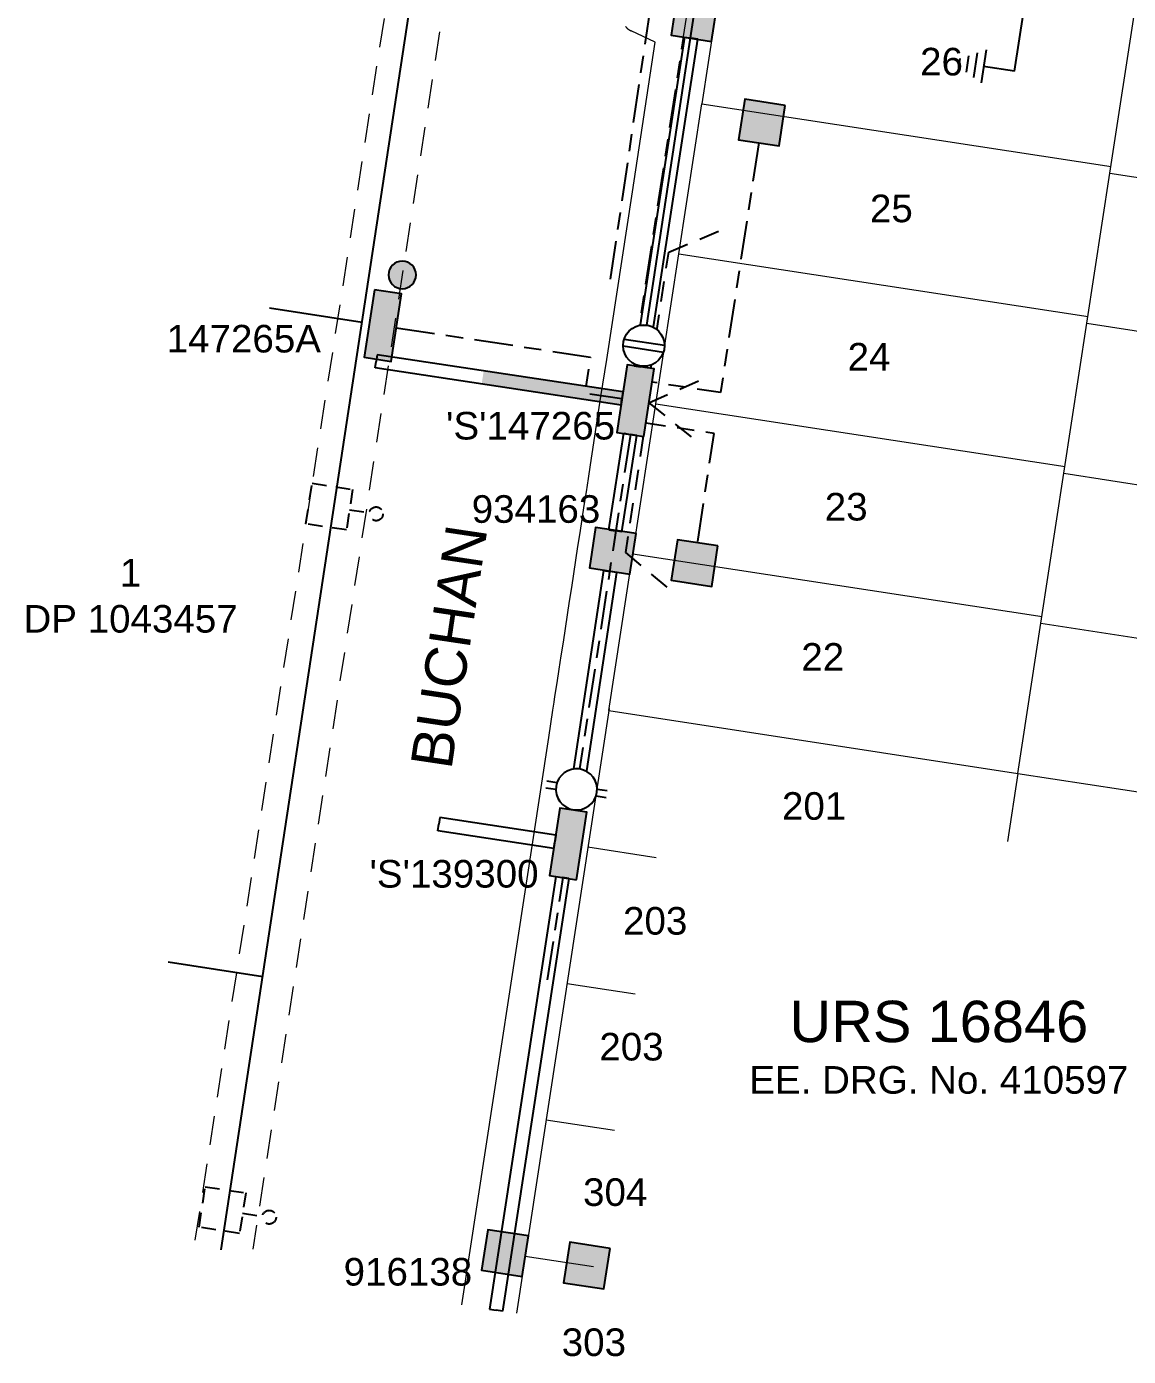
# Model space of a CAD drawing. Header units: metres. Extents: x 301349 to 301596, y 6240095 to 6240331.
# Drawn here: x 301348.6 to 301428.4, y 6240107.9 to 6240204.3 of the extents above; entities that cross this region are included whole.
import ezdxf
from ezdxf.enums import TextEntityAlignment as Align

# ---------------------------------------------------------------- set-up
doc = ezdxf.new("R2010")
doc.units = ezdxf.units.M
doc.header["$LTSCALE"] = 0.7
for name, pattern in [('Cable Exist OH', [1, 1, 0]), ('Cable Exist UG', [8.2, 4, -1.2, 1.8, -1.2]), ('Dash', [5, 3, -2])]:
    doc.linetypes.add(name, pattern=pattern)
doc.layers.get('0').update_dxf_attribs({"color": 6})
for name, color, linetype in [('_User Miscellaneous1', 3, 'Continuous'), ('_User Miscellaneous11', 7, 'Continuous'), ('_User Miscellaneous6', 7, 'Continuous'), ('_User Miscellaneous7', 150, 'Continuous'), ('_User Miscellaneous8', 7, 'Continuous'), ('_User_HV_Exist', 7, 'Continuous'), ('_User_LV_Exist', 7, 'Continuous'), ('Cadastre Developer_SP_NEW', 4, 'Continuous'), ('Cadastre Roads_SP_EXT', 4, 'Continuous'), ('Cadastre Roads_SP_NEW', 8, 'Continuous'), ('Equip_HV_NEW', 2, 'Continuous'), ('Equip_LV_NEW', 5, 'Continuous'), ('Mains_LV_NEW_T84', 2, 'Continuous'), ('Services_SP_NEW_UG', 2, 'Continuous'), ('SupportsOH_SP_TR_HV_LV_SL_EXT', 7, 'Continuous'), ('SupportsUG_SP_LV_EXT', 7, 'Continuous'), ('SupportsUG_SP_LV_SL_EXT', 7, 'Continuous'), ('UG_Details_SP_MISC', 7, 'Continuous')]:
    doc.layers.add(name, color=color, linetype=linetype)
doc.styles.add('ARIAL', font='arial.ttf', dxfattribs={"height": 2})
doc.styles.add('ARIAL 3.0', font='arial.ttf', dxfattribs={"height": 3})
doc.styles.add('COLUMN_LABEL', font='arial.ttf')
doc.styles.add('POLE_LABEL', font='arial.ttf')
doc.styles.get("Standard").update_dxf_attribs({"font": 'arial.ttf'})
doc.styles.add('style1', font='iso3098b.shx')
doc.styles.add('SWITCH_LABEL', font='arial.ttf', dxfattribs={"height": 2.5})
doc.linetypes.add('Cable New UG', pattern='A,8,-1,["x",style1,S=3.5,R=0,X=0.35,Y=-1],-3.5', length=12.5)

# ---------------------------------------------------------------- blocks, each defined once
blk = doc.blocks.new('PILLAR_EXT')
blk.add_hatch(color=256).paths.add_polyline_path([(-2.475, 2.49), (-2.475, 0.51), (2.475, 0.51), (2.475, 2.49)])
blk.add_lwpolyline([(-2.475, 0.51), (2.475, 0.51), (2.475, 2.49), (-2.475, 2.49)], close=True)
for tag, p, flags in [('OWNED_BY', (0, 1.3), 9), ('STATE', (0, 1.1), 9), ('SUPPORT_TYPE', (0, 0.9), 9), ('USAGE', (0, 0.7), 9), ('LEGEND', (0, 0.5), 9), ('LOCATION', (0, 0.3), 9), ('NOTES', (0, 0.1), 9), ('PARENT', (0, -0.1), 9), ('STREETNAME', (0, -0.3), 9), ('SUBURB', (0, -0.5), 1)]:
    blk.add_attdef(tag, p, '', height=0.2, dxfattribs=dict(flags=flags))
at = {"layer": '_User Miscellaneous6', "style": 'ARIAL', "flags": 8}
blk.add_attdef('ASSET_NUM', text='', height=2, dxfattribs=at).set_placement((1.5, 7.5), align=Align.TOP_LEFT)
blk = doc.blocks.new('A$C4FBE3B10')
at = {"layer": '_User Miscellaneous1', "color": 6, "linetype": 'Dash', "ltscale": 0.5, "flags": 128}
blk.add_lwpolyline([(0, 2.97), (0, 4.42)], dxfattribs=at)
at = {"layer": '_User Miscellaneous1', "color": 6, "linetype": 'Dash', "ltscale": 0.5}
blk.add_lwpolyline([(-1.485, 2.97), (1.485, 2.97), (1.485, 0), (-1.485, 0)], close=True, dxfattribs=at)
blk.add_circle((0, 4.92), 0.5, dxfattribs=at)
blk = doc.blocks.new('A$C7DAD38F0')
at = {"layer": '_User Miscellaneous11', "color": 3, "style": 'ARIAL'}
blk.add_attdef('DRG_NO', text='', height=2, dxfattribs=at).set_placement((0, -4.234), align=Align.MIDDLE_CENTER)
at = {"layer": '_User Miscellaneous6', "color": 2, "style": 'ARIAL 3.0'}
blk.add_attdef('URS___', text='', height=3, dxfattribs=at).set_placement((0, 0), align=Align.MIDDLE_CENTER)
blk = doc.blocks.new('*U36')
at = {"layer": '_User Miscellaneous7'}
blk.add_hatch(color=256, dxfattribs=at).paths.add_polyline_path([(-1.485, -7.485), (1.485, -7.485), (1.485, -4.515), (-1.485, -4.515)])
at = {"layer": '_User Miscellaneous8'}
blk.add_hatch(color=256, dxfattribs=at).paths.add_polyline_path([(-1.485, -1.485), (1.485, -1.485), (1.485, 1.485), (-1.485, 1.485)])
at = {"layer": '_User Miscellaneous7'}
blk.add_lwpolyline([(1.485, -7.485), (1.485, -4.515), (-1.485, -4.515), (-1.485, -7.485)], close=True, dxfattribs=at)
at = {"layer": '_User Miscellaneous8'}
blk.add_lwpolyline([(1.485, -1.485), (1.485, 1.485), (-1.485, 1.485), (-1.485, -1.485)], close=True, dxfattribs=at)
at = {"flags": 9}
for tag, style, p in [('STRUCTURE_PLANT_NUMBER', 'POLE_LABEL', (1.813, 0.031)), ('STREET_CODE', 'COLUMN_LABEL', (1.813, -0.2))]:
    blk.add_attdef(tag, text='', height=0.2, dxfattribs=dict(at, style=style)).set_placement(p, align=Align.MIDDLE_LEFT)
for tag, p in [('OWNED_BY', (1.813, -0.6)), ('STATE', (1.813, -0.8)), ('COLUMN_TYPE', (1.813, -0.4)), ('USAGE', (1.813, -1)), ('STREETNAME', (1.813, -1.6)), ('SUBURB', (1.813, -1.8)), ('LEGEND', (1.813, -1.2)), ('LOCATION', (1.813, -1.4)), ('NOTES', (1.813, -2))]:
    blk.add_attdef(tag, text='', height=0.2, dxfattribs=at).set_placement(p, align=Align.MIDDLE_LEFT)
at = {"flags": 1}
blk.add_attdef('Z', (1.813, -2.351), '', height=0.2, dxfattribs=at)
at = {"layer": '_User Miscellaneous6', "style": 'ARIAL', "flags": 8}
blk.add_attdef('ASSET_NUM', text='', height=2, dxfattribs=at).set_placement((2, 2), align=Align.MIDDLE_LEFT)
blk = doc.blocks.new('*U115')
at = {"layer": '_User Miscellaneous7'}
blk.add_hatch(color=256, dxfattribs=at).paths.add_polyline_path([(-8.243, -7.463), (-5.273, -7.463), (-5.273, -4.493), (-8.243, -4.493)])
at = {"layer": '_User Miscellaneous8'}
blk.add_hatch(color=256, dxfattribs=at).paths.add_polyline_path([(-1.485, -1.485), (1.485, -1.485), (1.485, 1.485), (-1.485, 1.485)])
at = {"layer": '_User Miscellaneous7'}
blk.add_lwpolyline([(-5.273, -7.463), (-5.273, -4.493), (-8.243, -4.493), (-8.243, -7.463)], close=True, dxfattribs=at)
at = {"layer": '_User Miscellaneous8'}
blk.add_lwpolyline([(1.485, -1.485), (1.485, 1.485), (-1.485, 1.485), (-1.485, -1.485)], close=True, dxfattribs=at)
at = {"flags": 9}
for tag, style, p in [('STRUCTURE_PLANT_NUMBER', 'POLE_LABEL', (1.813, 0.031)), ('STREET_CODE', 'COLUMN_LABEL', (1.813, -0.2))]:
    blk.add_attdef(tag, text='', height=0.2, dxfattribs=dict(at, style=style)).set_placement(p, align=Align.MIDDLE_LEFT)
for tag, p in [('OWNED_BY', (1.813, -0.6)), ('STATE', (1.813, -0.8)), ('COLUMN_TYPE', (1.813, -0.4)), ('USAGE', (1.813, -1)), ('STREETNAME', (1.813, -1.6)), ('SUBURB', (1.813, -1.8)), ('LEGEND', (1.813, -1.2)), ('LOCATION', (1.813, -1.4)), ('NOTES', (1.813, -2))]:
    blk.add_attdef(tag, text='', height=0.2, dxfattribs=at).set_placement(p, align=Align.MIDDLE_LEFT)
at = {"flags": 1}
blk.add_attdef('Z', (1.813, -2.351), '', height=0.2, dxfattribs=at)
at = {"layer": '_User Miscellaneous6', "style": 'ARIAL', "flags": 8}
blk.add_attdef('ASSET_NUM', text='', height=2, dxfattribs=at).set_placement((2, 2), align=Align.MIDDLE_LEFT)
blk = doc.blocks.new('POLE_EXT')
blk.add_hatch(color=256).paths.add_polyline_path([(-1, 0, 1), (1, 0, 1)])
blk.add_lwpolyline([(-1, 0, 1), (1, 0, 1)], format="xyb", close=True)
for tag, height, flags, p in [('pNumber', 2.5, 8, (-17.84, 2.067)), ('OWNED_BY', 0.2, 9, (1.355, -0.4)), ('SPECIAL_USE', 0.2, 9, (1.355, -0.8)), ('STATE', 0.2, 9, (1.355, -1)), ('PARENT', 0.2, 9, (1.355, -0.6)), ('cLV', 0.2, 9, (1.355, -1.4)), ('cHV', 0.2, 9, (1.355, -2)), ('hDepth', 0.2, 9, (1.355, -1.6)), ('hDia', 0.2, 9, (1.355, -1.8)), ('USAGE', 0.2, 9, (1.355, -1.2)), ('LBRACKET', 0.2, 9, (1.355, -2.2)), ('LExisting', 0.2, 9, (1.355, -2.4)), ('LANTNUMBER', 0.2, 9, (1.355, -2.6)), ('LOther', 0.2, 9, (1.355, -2.8)), ('cLinedev', 0.2, 9, (1.355, -3.4)), ('pExisting', 0.2, 9, (1.355, -3.8)), ('LRemove', 0.2, 9, (1.355, -3)), ('LEGEND', 0.2, 9, (1.355, -3.2)), ('LOCATION', 0.2, 9, (1.355, -3.6)), ('pFooting', 0.2, 9, (1.355, -4.4)), ('pNew', 0.2, 9, (1.355, -4.6)), ('PFNUMBER', 0.2, 9, (1.355, -4)), ('NEWPFNUMBER', 0.2, 9, (1.355, -4.2)), ('pRelocate', 0.2, 9, (1.355, -5)), ('pRemove', 0.2, 9, (1.355, -5.2)), ('pReplace', 0.2, 9, (1.355, -5.4)), ('pStay', 0.2, 9, (1.355, -5.6)), ('pType', 0.2, 9, (1.355, -5.8)), ('cspan', 0.2, 9, (1.355, -6)), ('STREETNAME', 0.2, 9, (1.355, -6.2)), ('SUBURB', 0.2, 9, (1.355, -6.4)), ('NOTES', 0.2, 9, (1.355, -6.6)), ('MAINTAINED_BY', 0.2, 9, (1.355, -6.814)), ('OPERATED_BY', 0.2, 9, (1.355, -7.014))]:
    blk.add_attdef(tag, text='', height=height, dxfattribs=dict(flags=flags)).set_placement(p, align=Align.MIDDLE_LEFT)
at = {"style": 'POLE_LABEL', "flags": 9}
for tag, height, p in [('ASSET_NUM', 2.5, (2, 2)), ('STRUCTURE_PLANT_NUMBER', 0.2, (1.355, 0.028)), ('STREET_CODE', 0.2, (1.355, -0.2))]:
    blk.add_attdef(tag, text='', height=height, dxfattribs=at).set_placement(p, align=Align.MIDDLE_LEFT)
at = {"flags": 1}
blk.add_attdef('Z', (1.355, -7.328), '', height=0.2, dxfattribs=at)
blk = doc.blocks.new('LV_UG_LINKS_OPEN_NEW')
blk.add_wipeout([(-1.168, 0.932), (-1.275, 0.778), (-1.363, 0.612), (-1.429, 0.436), (-1.472, 0.254), (-1.492, 0.067), (-1.489, -0.12), (-1.462, -0.306), (-1.412, -0.487), (-1.34, -0.66), (-1.247, -0.823), (-1.134, -0.973), (-1.003, -1.107), (-0.857, -1.224), (-0.696, -1.322), (-0.525, -1.399), (-0.346, -1.453), (-0.161, -1.485), (0.026, -1.494), (0.213, -1.479), (0.397, -1.44), (0.574, -1.379), (0.743, -1.296), (0.899, -1.193), (1.042, -1.071), (1.168, -0.932), (1.275, -0.778), (1.363, -0.612), (1.429, -0.436), (1.472, -0.254), (1.492, -0.067), (1.489, 0.12), (1.462, 0.306), (1.412, 0.487), (1.34, 0.66), (1.247, 0.823), (1.134, 0.973), (1.003, 1.107), (0.857, 1.224), (0.696, 1.322), (0.525, 1.399), (0.346, 1.453), (0.161, 1.485), (-0.026, 1.494), (-0.213, 1.479), (-0.397, 1.44), (-0.574, 1.379), (-0.743, 1.296), (-0.899, 1.193), (-1.042, 1.071)])
for p, q in [((-0.249, 1.473), (-0.249, 2.22)), ((0.249, 1.473), (0.249, 2.22)), ((-0.249, -1.473), (-0.249, -2.22)), ((0.249, -1.473), (0.249, -2.22))]:
    blk.add_line(p, q)
blk.add_lwpolyline([(1.494, 0, 1), (-1.494, 0, 1)], format="xyb", close=True)
for tag, p, flags in [('Z', (0, 0), 1), ('ORIENTATION', (0, 0), 9), ('USAGE', (0, -0.2), 9), ('NOTES', (0, -0.4), 9)]:
    blk.add_attdef(tag, p, '', height=0.2, dxfattribs=dict(flags=flags))
blk = doc.blocks.new('LV_UG_LINKS_CLOSED_NEW')
for tag, flags, p in [('TYPE', 9, (1.5, -2.6)), ('Z', 1, (1.5, -2.8)), ('MAINTAINED_BY', 9, (1.5, -2.2)), ('NUMBER_OF_PHASES', 9, (1.5, -2.4))]:
    blk.add_attdef(tag, text='', height=0.2, dxfattribs=dict(flags=flags)).set_placement(p, align=Align.MIDDLE_LEFT)
blk.add_wipeout([(-1.056, 1.057), (-1.18, 0.916), (-1.286, 0.761), (-1.371, 0.594), (-1.435, 0.417), (-1.476, 0.234), (-1.493, 0.047), (-1.487, -0.14), (-1.458, -0.326), (-1.406, -0.506), (-1.331, -0.678), (-1.236, -0.839), (-1.121, -0.988), (-0.988, -1.12), (-0.84, -1.235), (-0.679, -1.331), (-0.506, -1.406), (-0.326, -1.458), (-0.141, -1.487), (0.047, -1.493), (0.233, -1.476), (0.416, -1.435), (0.593, -1.371), (0.76, -1.286), (0.915, -1.181), (1.056, -1.057), (1.18, -0.916), (1.286, -0.761), (1.371, -0.594), (1.435, -0.417), (1.476, -0.234), (1.493, -0.047), (1.487, 0.14), (1.458, 0.326), (1.406, 0.506), (1.331, 0.678), (1.236, 0.839), (1.121, 0.988), (0.988, 1.12), (0.84, 1.235), (0.679, 1.331), (0.506, 1.406), (0.326, 1.458), (0.141, 1.487), (-0.047, 1.493), (-0.233, 1.476), (-0.416, 1.435), (-0.593, 1.371), (-0.76, 1.286), (-0.915, 1.181)])
for p, q in [((-0.25, -1.479), (-0.25, 1.479)), ((0.25, -1.479), (0.25, 1.479))]:
    blk.add_line(p, q)
blk.add_circle((0, 0), 1.5)
at = {"flags": 9}
for tag, p in [('ACTUAL_STATUS', (1.5, 0)), ('OPERATING_VOLTAGE', (1.5, -0.6)), ('ORIENTATION', (1.5, -0.8)), ('STATE', (1.5, -1)), ('CONSTRUCTED_VOLTAGE', (1.5, -0.2)), ('NO_PHASES', (1.5, -0.4)), ('SWITCH_TYPE', (1.5, -1.2)), ('OWNED_BY', (1.5, -1.8)), ('OPERATED_BY', (1.5, -2)), ('USAGE', (1.5, -1.4)), ('NOTES', (1.5, -1.6))]:
    blk.add_attdef(tag, text='', height=0.2, dxfattribs=at).set_placement(p, align=Align.MIDDLE_LEFT)
blk = doc.blocks.new('SWG_SIE_ES_NEW')
for p, q in [((-6.103, 0.747), (-1.804, 1.966)), ((2.223, -2.29), (4.623, -2.285)), ((2.524, -2.89), (4.324, -2.886)), ((2.826, -3.489), (4.026, -3.486)), ((3.127, -4.088), (3.727, -4.087))]:
    blk.add_line(p, q)
at = {"const_width": 0.8, "flags": 128}
blk.add_lwpolyline([(-9.091, -0.021, 1), (-8.291, -0.021, 1)], format="xyb", close=True, dxfattribs=at)
for points in [[(-5.789, -0.821, -1), (-5.793, 0.779, -1)], [(-1.789, -0.813, -1), (-1.793, 0.787, -1)]]:
    blk.add_lwpolyline(points, format="xyb", close=True)
for points in [[(-6.591, -0.023), (-7.891, -0.023)], [(3.423, -0.012), (-0.991, -0.012)], [(3.423, -0.012), (3.423, -2.288)]]:
    blk.add_lwpolyline(points)
at = {"flags": 1}
blk.add_attdef('Z', (0, 0), '', height=0.2, dxfattribs=at)
at = {"style": 'SWITCH_LABEL', "flags": 9}
blk.add_attdef('STREET_CODE', text='', height=0.2, dxfattribs=at).set_placement((0, -0.2), align=Align.MIDDLE_LEFT)
at = {"flags": 9}
for tag, p in [('ORIENTATION', (0, -0.4)), ('SUBURB', (0, -1)), ('USAGE', (0, -0.8)), ('PARENT', (0, -0.6)), ('STREETNAME', (0, -1.2)), ('LOCATION', (0, -1.4)), ('NOTES', (0, -1.6))]:
    blk.add_attdef(tag, text='', height=0.2, dxfattribs=at).set_placement(p, align=Align.MIDDLE_LEFT)
at = {"style": 'ARIAL', "flags": 8}
blk.add_attdef('ASSET_NUM', text='', height=2, dxfattribs=at).set_placement((-1.812, -3.151), align=Align.MIDDLE_CENTER)

msp = doc.modelspace()

# ---------------------------------------------------------------- hatches: boundary and pattern name
at = {"layer": '_User Miscellaneous11'}
h = msp.add_hatch(color=3, dxfattribs=at)
h.dxf.hatch_style = 1
h.paths.add_polyline_path([(301391.637, 6240176.845), (301391.796, 6240177.873), (301381.703, 6240179.437), (301381.544, 6240178.41)])

# ---------------------------------------------------------------- linework, layer by layer
at = {"layer": '_User_HV_Exist', "color": 7, "linetype": 'Cable Exist UG', "lineweight": 0, "flags": 128}
msp.add_lwpolyline([(301399.913, 6240228.129), (301392.961, 6240182.802)], dxfattribs=at)
at = {"layer": '_User_LV_Exist', "color": 8, "linetype": 'Cable Exist UG', "flags": 128}
msp.add_lwpolyline([(301390.884, 6240185.998), (301394.155, 6240208.191)], dxfattribs=at)
at = {"layer": '_User_LV_Exist', "color": 7, "linetype": 'Cable Exist UG', "flags": 128}
for points in [[(301401.634, 6240195.888), (301398.851, 6240177.79), (301393.898, 6240178.541)], [(301375.347, 6240182.492), (301389.423, 6240180.362), (301389.03, 6240177.761), (301391.716, 6240177.354)], [(301397.209, 6240166.991), (301398.398, 6240174.824), (301393.448, 6240175.575)], [(301392.324, 6240174.759), (301388.641, 6240150.51)], [(301388.193, 6240147.561), (301388.187, 6240147.523)], [(301386.318, 6240135.241), (301387.446, 6240142.636)]]:
    msp.add_lwpolyline(points, dxfattribs=at)
at = {"layer": 'Cadastre Developer_SP_NEW', "lineweight": 9}
for p, q in [((301427.09, 6240193.685), (301428.993, 6240206.095)), ((301398.431, 6240204.712), (301397.513, 6240198.727)), ((301395.845, 6240187.855), (301397.513, 6240198.727)), ((301397.513, 6240198.727), (301427.166, 6240194.18)), ((301425.423, 6240182.812), (301427.09, 6240193.685)), ((301427.09, 6240193.685), (301456.743, 6240189.137)), ((301394.178, 6240176.982), (301395.845, 6240187.855)), ((301395.845, 6240187.855), (301425.498, 6240183.307)), ((301423.755, 6240171.94), (301425.423, 6240182.812)), ((301425.423, 6240182.812), (301455.076, 6240178.265)), ((301392.51, 6240166.109), (301394.178, 6240176.982)), ((301394.178, 6240176.982), (301423.831, 6240172.434)), ((301422.087, 6240161.067), (301423.755, 6240171.94)), ((301423.755, 6240171.94), (301453.408, 6240167.392)), ((301390.767, 6240154.742), (301392.51, 6240166.109)), ((301392.51, 6240166.109), (301422.163, 6240161.561)), ((301420.42, 6240150.194, 50.8), (301422.087, 6240161.067)), ((301422.087, 6240161.067), (301451.741, 6240156.519)), ((301390.767, 6240154.742), (301420.42, 6240150.194, 50.8)), ((301420.42, 6240150.194, 50.8), (301450.073, 6240145.646))]:
    msp.add_line(p, q, dxfattribs=at)
at = {"layer": 'Cadastre Developer_SP_NEW', "lineweight": 25, "flags": 128}
for points in [[(301362.662, 6240115.657), (301395.211, 6240329.92)], [(301372.885, 6240182.864), (301366.161, 6240183.906)], [(301365.687, 6240135.451), (301358.814, 6240136.505)]]:
    msp.add_lwpolyline(points, dxfattribs=at)
at = {"layer": 'Cadastre Developer_SP_NEW', "linetype": 'Dash', "lineweight": 9, "flags": 128}
msp.add_lwpolyline([(301360.786, 6240116.361), (301385.022, 6240272.946)], dxfattribs=at)
at = {"layer": 'Cadastre Developer_SP_NEW', "lineweight": 9, "flags": 128}
for points in [[(301390.789, 6240154.89), (301384.067, 6240111.061)], [(301389.251, 6240144.857), (301394.193, 6240144.099)], [(301387.735, 6240134.973), (301392.677, 6240134.215)], [(301386.219, 6240125.088), (301391.161, 6240124.33)], [(301384.703, 6240115.204), (301389.645, 6240114.446)]]:
    msp.add_lwpolyline(points, dxfattribs=at)
at = {"layer": 'Cadastre Developer_SP_NEW', "lineweight": 9, "elevation": 50.8, "flags": 128}
msp.add_lwpolyline([(301420.42, 6240150.194), (301419.662, 6240145.252)], dxfattribs=at)
at = {"layer": 'Cadastre Roads_SP_NEW', "linetype": 'Dash', "lineweight": 9}
msp.add_line((301392.28, 6240293.888, 48.303), (301364.962, 6240115.72, -312.091), dxfattribs=at)
at = {"layer": 'Cadastre Roads_SP_NEW', "linetype": 'Continuous', "lineweight": 9}
for p, q in [((301391.974, 6240204.327, 48.733), (301391.985, 6240204.312, 48.732)), ((301391.985, 6240204.312, 48.732), (301391.996, 6240204.298, 48.732)), ((301391.996, 6240204.298, 48.732), (301392.007, 6240204.284, 48.732)), ((301392.007, 6240204.284, 48.732), (301392.026, 6240204.262, 48.731)), ((301392.026, 6240204.262, 48.731), (301392.037, 6240204.248, 48.731)), ((301392.037, 6240204.248, 48.731), (301392.049, 6240204.235, 48.73)), ((301392.049, 6240204.235, 48.73), (301392.062, 6240204.222, 48.729)), ((301392.062, 6240204.222, 48.729), (301392.074, 6240204.209, 48.729)), ((301392.074, 6240204.209, 48.729), (301392.087, 6240204.197, 48.728)), ((301392.087, 6240204.197, 48.728), (301392.099, 6240204.184, 48.728)), ((301392.099, 6240204.184, 48.728), (301392.112, 6240204.172, 48.727)), ((301392.112, 6240204.172, 48.727), (301392.126, 6240204.16, 48.727)), ((301392.126, 6240204.16, 48.727), (301392.139, 6240204.149, 48.726)), ((301392.139, 6240204.149, 48.726), (301392.153, 6240204.137, 48.725)), ((301392.153, 6240204.137, 48.725), (301392.167, 6240204.126, 48.725)), ((301392.167, 6240204.126, 48.725), (301392.181, 6240204.115, 48.724)), ((301392.181, 6240204.115, 48.724), (301392.195, 6240204.104, 48.724)), ((301392.195, 6240204.104, 48.724), (301392.209, 6240204.094, 48.723)), ((301392.209, 6240204.094, 48.723), (301392.224, 6240204.084, 48.723)), ((301392.224, 6240204.084, 48.723), (301392.239, 6240204.074, 48.722)), ((301392.239, 6240204.074, 48.722), (301392.254, 6240204.064, 48.722)), ((301392.254, 6240204.064, 48.722), (301392.269, 6240204.055, 48.721)), ((301392.269, 6240204.055, 48.721), (301392.284, 6240204.046, 48.72)), ((301392.284, 6240204.046, 48.72), (301392.299, 6240204.037, 48.72)), ((301392.299, 6240204.037, 48.72), (301392.315, 6240204.028, 48.719)), ((301392.315, 6240204.028, 48.719), (301392.331, 6240204.02, 48.719)), ((301392.331, 6240204.02, 48.719), (301392.347, 6240204.012, 48.718)), ((301392.347, 6240204.012, 48.718), (301392.373, 6240203.999, 48.717)), ((301394.132, 6240203.188, 48.672), (301392.373, 6240203.999, 48.717)), ((301392.467, 6240192.33, 48.76), (301394.132, 6240203.188, 48.672)), ((301390.605, 6240180.191, 48.858), (301392.467, 6240192.33, 48.76)), ((301390.193, 6240177.504, 48.88), (301390.605, 6240180.191, 48.858)), ((301389.435, 6240172.562, 48.919), (301390.193, 6240177.504, 48.88)), ((301389.284, 6240171.573, 48.927), (301389.435, 6240172.562, 48.919)), ((301389.132, 6240170.585, 48.934), (301389.284, 6240171.573, 48.927)), ((301388.98, 6240169.596, 48.939), (301389.132, 6240170.585, 48.934)), ((301388.829, 6240168.608, 48.944), (301388.98, 6240169.596, 48.939)), ((301388.677, 6240167.619, 48.948), (301388.829, 6240168.608, 48.944)), ((301388.526, 6240166.631, 48.951), (301388.677, 6240167.619, 48.948)), ((301388.374, 6240165.643, 48.953), (301388.526, 6240166.631, 48.951)), ((301388.222, 6240164.654, 48.955), (301388.374, 6240165.643, 48.953)), ((301388.071, 6240163.666, 48.955), (301388.222, 6240164.654, 48.955)), ((301387.919, 6240162.677, 48.955), (301388.071, 6240163.666, 48.955)), ((301387.768, 6240161.689, 48.953), (301387.919, 6240162.677, 48.955)), ((301387.616, 6240160.7, 48.951), (301387.768, 6240161.689, 48.953)), ((301387.464, 6240159.712, 48.947), (301387.616, 6240160.7, 48.951)), ((301387.313, 6240158.723, 48.943), (301387.464, 6240159.712, 48.947)), ((301387.161, 6240157.735, 48.938), (301387.313, 6240158.723, 48.943)), ((301387.01, 6240156.747, 48.932), (301387.161, 6240157.735, 48.938)), ((301386.858, 6240155.758, 48.925), (301387.01, 6240156.747, 48.932)), ((301386.706, 6240154.77, 48.918), (301386.796, 6240155.351, 48.922)), ((301386.796, 6240155.351, 48.922), (301386.858, 6240155.758, 48.925)), ((301386.555, 6240153.781, 48.909), (301386.706, 6240154.77, 48.918)), ((301386.403, 6240152.793, 48.9), (301386.555, 6240153.781, 48.909)), ((301380.096, 6240111.67, 48.483), (301386.403, 6240152.793, 48.9))]:
    msp.add_line(p, q, dxfattribs=at)
at = {"layer": 'Mains_LV_NEW_T84', "linetype": 'Cable New UG', "flags": 128}
for points in [[(301393.52, 6240182.669), (301397.578, 6240209.385), (301405.042, 6240208.251), (301405.349, 6240210.238)], [(301393.062, 6240179.657), (301393.072, 6240179.72)]]:
    msp.add_lwpolyline(points, dxfattribs=at)
at = {"layer": 'Services_SP_NEW_UG', "color": 2, "linetype": 'Dash', "ltscale": 0.7, "flags": 128}
for points in [[(301395.104, 6240187.968), (301399.086, 6240189.63)], [(301393.811, 6240179.54), (301395.104, 6240187.968)], [(301393.672, 6240177.048), (301397.36, 6240178.682)], [(301393.672, 6240177.048), (301396.814, 6240174.518)], [(301393.254, 6240174.622), (301391.963, 6240166.205)], [(301391.963, 6240166.205), (301395.264, 6240163.426)]]:
    msp.add_lwpolyline(points, dxfattribs=at)
at = {"layer": 'UG_Details_SP_MISC'}
for p, q in [((301392.59, 6240179.726), (301396.265, 6240203.54)), ((301393.539, 6240179.58), (301397.214, 6240203.394)), ((301396.265, 6240203.54), (301396.739, 6240203.467)), ((301397.214, 6240203.394), (301396.739, 6240203.467)), ((301373.962, 6240180.528), (301373.89, 6240180.054)), ((301391.788, 6240177.834), (301373.962, 6240180.528)), ((301373.819, 6240179.579), (301373.89, 6240180.054)), ((301391.645, 6240176.884), (301373.819, 6240179.579)), ((301392.59, 6240179.726), (301393.065, 6240179.653)), ((301393.539, 6240179.58), (301393.065, 6240179.653)), ((301391.645, 6240176.884), (301391.716, 6240177.359)), ((301391.788, 6240177.834), (301391.716, 6240177.359)), ((301390.756, 6240167.848), (301391.845, 6240174.837)), ((301391.705, 6240167.7), (301392.794, 6240174.689)), ((301391.845, 6240174.837), (301392.32, 6240174.763)), ((301392.794, 6240174.689), (301392.32, 6240174.763)), ((301390.756, 6240167.848), (301391.231, 6240167.774)), ((301391.705, 6240167.7), (301391.231, 6240167.774)), ((301390.37, 6240164.901), (301387.77, 6240147.651)), ((301391.319, 6240164.758), (301388.719, 6240147.508)), ((301390.37, 6240164.901), (301390.845, 6240164.829)), ((301391.319, 6240164.758), (301390.845, 6240164.829)), ((301387.77, 6240147.651), (301388.244, 6240147.579)), ((301388.719, 6240147.508), (301388.244, 6240147.579)), ((301378.366, 6240146.039), (301378.438, 6240146.513)), ((301378.51, 6240146.988), (301378.438, 6240146.513)), ((301386.909, 6240145.707), (301378.51, 6240146.988)), ((301386.764, 6240144.758), (301378.366, 6240146.039)), ((301386.909, 6240145.707), (301386.836, 6240145.233)), ((301386.764, 6240144.758), (301386.836, 6240145.233)), ((301386.919, 6240142.717), (301382.11, 6240111.361)), ((301386.919, 6240142.717), (301387.394, 6240142.644)), ((301387.868, 6240142.571), (301387.394, 6240142.644)), ((301387.868, 6240142.571), (301383.059, 6240111.215)), ((301382.11, 6240111.361), (301382.585, 6240111.288)), ((301383.059, 6240111.215), (301382.585, 6240111.288))]:
    msp.add_line(p, q, dxfattribs=at)

# ---------------------------------------------------------------- block references
at = {"layer": '_User Miscellaneous1', "color": 7, "rotation": 261.2806271578959}
for p in [(301369.026, 6240169.749), (301361.282, 6240118.772)]:
    msp.add_blockref('A$C4FBE3B10', p, dxfattribs=at)
at = {"layer": '_User Miscellaneous1'}
msp.add_blockref('A$C7DAD38F0', (301414.683, 6240132.214), dxfattribs=at).add_auto_attribs({'URS___': 'URS 16846', 'DRG_NO': 'EE. DRG. No. 410597'})
at = {"layer": 'Equip_HV_NEW'}
ref = msp.add_blockref('SWG_SIE_ES_NEW', (301420.71, 6240204.469), dxfattribs=dict(at, rotation=261.2806271472932))
ref.add_attrib('ASSET_NUM', 'E6923', dxfattribs={"layer": '0', "height": 2, "style": 'ARIAL'}).set_placement((301419.65, 6240207.977), align=Align.MIDDLE_RIGHT)
at = {"layer": 'SupportsOH_SP_TR_HV_LV_SL_EXT', "ltscale": 0.5}
msp.add_blockref('POLE_EXT', (301375.787, 6240186.318, -169.287), dxfattribs=at)
at = {"layer": 'SupportsUG_SP_LV_EXT'}
ref = msp.add_blockref('PILLAR_EXT', (301372.886, 6240182.87), dxfattribs=dict(at, rotation=261.2806271468864))
ref.add_attrib('ASSET_NUM_001', '147265A', (301358.71, 6240180.696), dxfattribs={"layer": '_User Miscellaneous6', "height": 2, "style": 'ARIAL'})
ref = msp.add_blockref('PILLAR_EXT', (301394.178, 6240176.982), dxfattribs=dict(at, rotation=81.39348145295043))
ref.add_attrib('ASSET_NUM_001', "'S'147265", (301378.963, 6240174.389), dxfattribs={"layer": '_User Miscellaneous6', "height": 2, "style": 'ARIAL'})
ref = msp.add_blockref('PILLAR_EXT', (301389.298, 6240144.857), dxfattribs=dict(at, rotation=81.33047074877076))
ref.add_attrib('ASSET_NUM_001', "'S'139300", (301373.415, 6240141.915), dxfattribs={"layer": '_User Miscellaneous6', "height": 2, "style": 'ARIAL'})
at = {"layer": 'SupportsUG_SP_LV_SL_EXT'}
ref = msp.add_blockref('*U115', (301396.962, 6240204.935), dxfattribs=dict(at, rotation=81.36210489929036))
ref.add_attrib('ASSET_NUM_001', '934162', (301386.123, 6240207.104), dxfattribs={"layer": '_User Miscellaneous6', "height": 2, "style": 'ARIAL'})
ref = msp.add_blockref('*U36', (301391.042, 6240166.331), dxfattribs=dict(at, rotation=81.39366922898931))
ref.add_attrib('ASSET_NUM_001', '934163', (301380.821, 6240168.352), dxfattribs={"layer": '_User Miscellaneous6', "height": 2, "style": 'ARIAL'})
ref = msp.add_blockref('*U36', (301383.235, 6240115.429), dxfattribs=dict(at, rotation=81.28155252576465))
ref.add_attrib('ASSET_NUM_001', '916138', (301371.536, 6240113.073), dxfattribs={"layer": '_User Miscellaneous6', "height": 2, "style": 'ARIAL'})

# ---------------------------------------------------------------- texts
at = {"layer": 'Cadastre Developer_SP_NEW', "style": 'ARIAL'}
for s, p in [('26', (301413.322, 6240200.774)), ('25', (301409.69, 6240190.136)), ('24', (301408.068, 6240179.386)), ('23', (301406.414, 6240168.518)), ('22', (301404.715, 6240157.634)), ('201', (301403.312, 6240146.83)), ('203', (301391.791, 6240138.506)), ('203', (301390.072, 6240129.385)), ('304', (301388.894, 6240118.845)), ('303', (301387.348, 6240107.968))]:
    msp.add_text(s, height=2, dxfattribs=at).set_placement(p)
at = {"layer": 'Cadastre Developer_SP_NEW', "insert": (301356.093, 6240165.728), "char_height": 2, "width": 17.53172, "attachment_point": 2, "style": 'ARIAL'}
msp.add_mtext('1\\PDP 1043457', dxfattribs=at)
at = {"layer": 'Cadastre Roads_SP_EXT'}
msp.add_text('BUCHAN ', height=3, rotation=81.48246, dxfattribs=at).set_placement((301379.344, 6240150.404))

# ---------------------------------------------------------------- next in the draw order: block references
at = {"layer": 'Equip_LV_NEW', "linetype": 'Cable Exist OH', "lineweight": 0, "rotation": 261.2557868931223}
msp.add_blockref('LV_UG_LINKS_CLOSED_NEW', (301393.296, 6240181.194), dxfattribs=at)
at = {"layer": 'Equip_LV_NEW', "linetype": 'Cable Exist UG', "lineweight": 0, "ltscale": 0.5, "rotation": 261.2806271518037}
msp.add_blockref('LV_UG_LINKS_OPEN_NEW', (301388.417, 6240149.035), dxfattribs=at)

doc.saveas('drawing.dxf')
